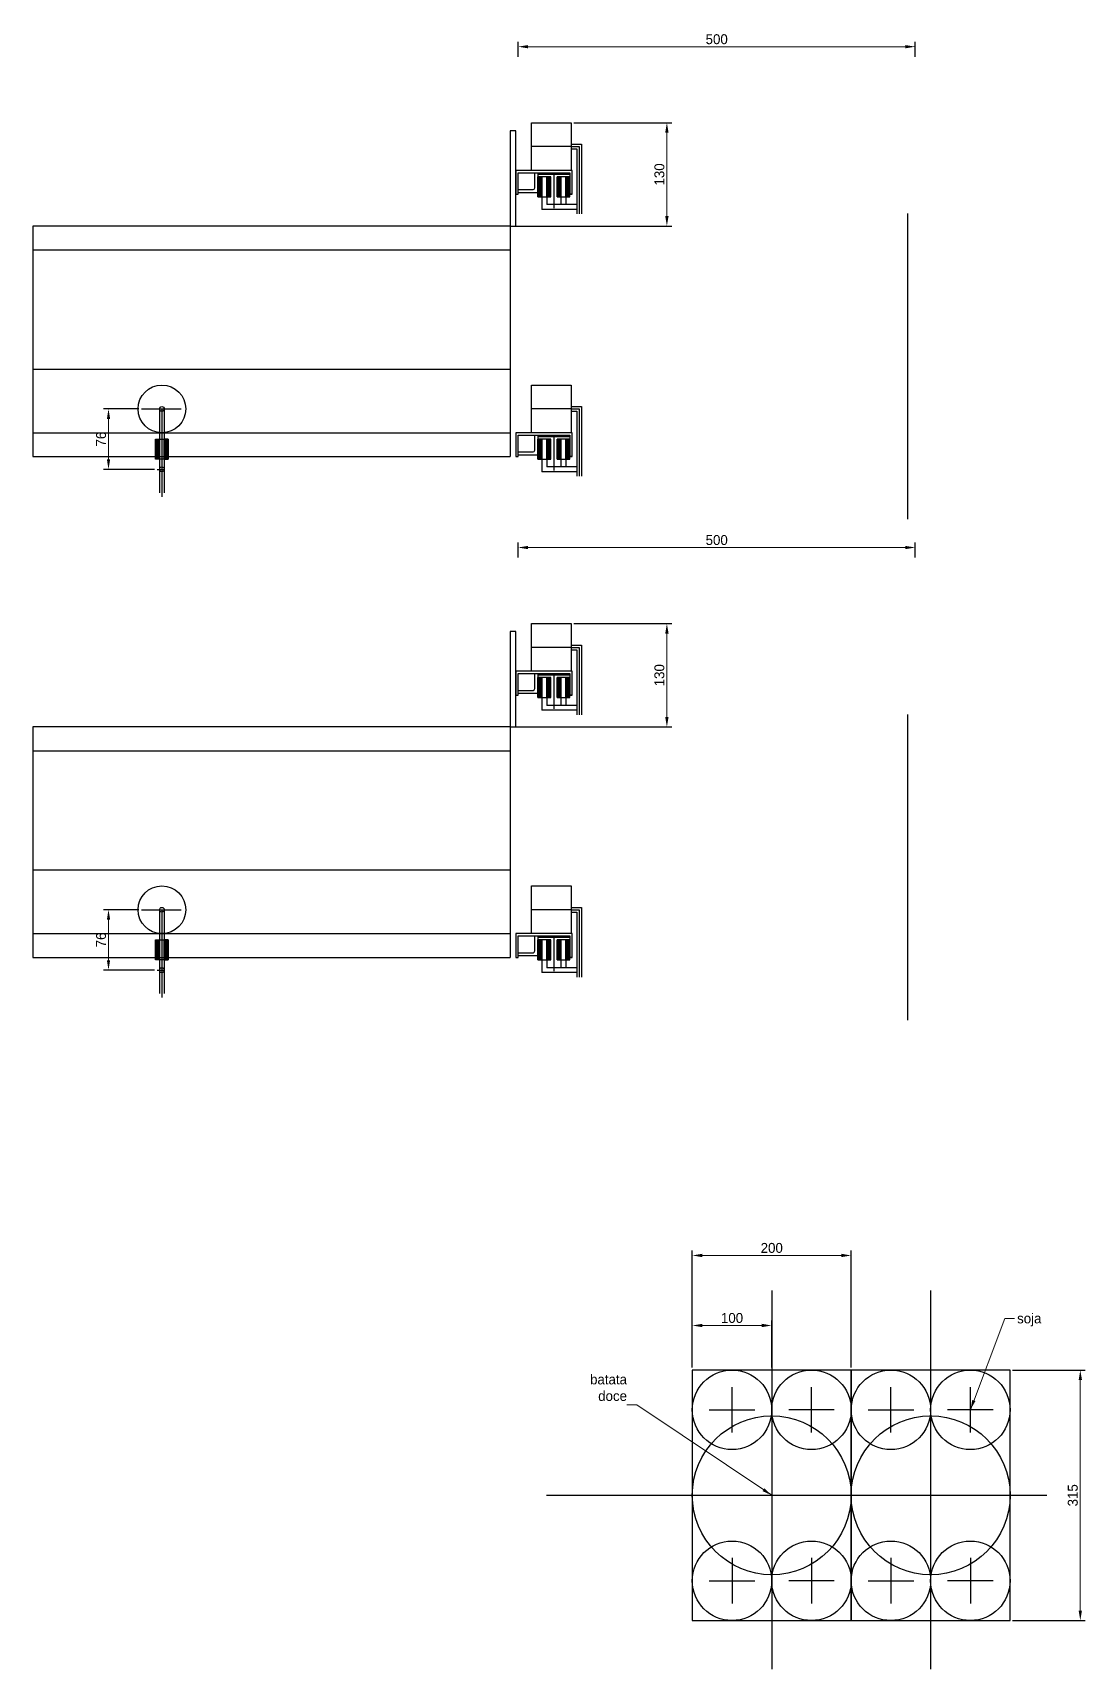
# Model space of a CAD drawing. Header units: millimetres. Extents: x -1048 to 11239, y -6749 to 873.
# Drawn here: x 1351 to 2676, y -1185 to 873 of the extents above; entities that cross this region are included whole.
import ezdxf

# ---------------------------------------------------------------- set-up
doc = ezdxf.new("R2010")
doc.units = ezdxf.units.MM
doc.header["$LTSCALE"] = 100
doc.linetypes.add('ACAD_ISO10W100', pattern=[18, 12, -3, 0, -3])
doc.layers.add('eixo', color=5, linetype='ACAD_ISO10W100', plot=False)
doc.dimstyles.new('ISO-25', dxfattribs={"dimscale": 5, "dimtxt": 2.5, "dimasz": 2.5, "dimexe": 1.25, "dimexo": 0.625, "dimtad": 1, "dimtxsty": 'Standard', "dimcen": 2.5, "dimclrd": 1, "dimclre": 1, "dimadec": 0, "dimazin": 0, "dimtfac": 1, "dimtmove": 0, "dimatfit": 3, "dimfxl": 1, "dimlwd": 15, "dimarcsym": 0})

# ---------------------------------------------------------------- blocks, each defined once
blk = doc.blocks.new('*D3')
at = {"color": 1, "lineweight": -2, "transparency": 16777216}
for p, q in [((1961.6, 213.1), (1961.6, 231.9)), ((2461.6, 213.1), (2461.6, 231.9))]:
    blk.add_line(p, q, dxfattribs=at)
at = {"color": 1, "lineweight": 15, "transparency": 16777216}
blk.add_line((1974.1, 225.7), (2449.1, 225.7), dxfattribs=at)
at = {"color": 1, "transparency": 16777216}
for points in [[(1974.1, 227.7), (1974.1, 223.6), (1961.6, 225.7)], [(2449.1, 227.7), (2449.1, 223.6), (2461.6, 225.7)]]:
    blk.add_solid(points, dxfattribs=at)
at = {"layer": 'Defpoints', "color": 0, "transparency": 16777216}
for p in [(1961.6, 210), (2461.6, 225.7), (2461.6, 210)]:
    blk.add_point(p, dxfattribs=at)
at = {"color": 0, "transparency": 16777216, "insert": (2211.6, 235), "char_height": 12.5, "attachment_point": 5}
blk.add_mtext('500', dxfattribs=at)
blk = doc.blocks.new('*D15')
at = {"color": 1, "lineweight": -2, "transparency": 16777216}
for p, q in [((2180.9, -806), (2180.9, -658.6)), ((2380.9, -806), (2380.9, -658.6))]:
    blk.add_line(p, q, dxfattribs=at)
at = {"color": 1, "lineweight": 15, "transparency": 16777216}
blk.add_line((2193.4, -664.9), (2368.4, -664.9), dxfattribs=at)
at = {"color": 1, "transparency": 16777216}
for points in [[(2193.4, -662.8), (2193.4, -667), (2180.9, -664.9)], [(2368.4, -662.8), (2368.4, -667), (2380.9, -664.9)]]:
    blk.add_solid(points, dxfattribs=at)
at = {"layer": 'Defpoints', "color": 0, "transparency": 16777216}
for p in [(2380.9, -664.9), (2180.9, -809.1), (2380.9, -809.1)]:
    blk.add_point(p, dxfattribs=at)
at = {"color": 0, "transparency": 16777216, "insert": (2280.9, -655.5), "char_height": 12.5, "attachment_point": 5}
blk.add_mtext('200', dxfattribs=at)
blk = doc.blocks.new('*D16')
at = {"color": 1, "lineweight": -2, "transparency": 16777216}
for p, q in [((2584, -809.1), (2675.6, -809.1)), ((2584, -1124.1), (2675.6, -1124.1))]:
    blk.add_line(p, q, dxfattribs=at)
at = {"color": 1, "lineweight": 15, "transparency": 16777216}
blk.add_line((2669.3, -1111.6), (2669.3, -821.6), dxfattribs=at)
at = {"color": 1, "transparency": 16777216}
for points in [[(2667.2, -821.6), (2671.4, -821.6), (2669.3, -809.1)], [(2667.2, -1111.6), (2671.4, -1111.6), (2669.3, -1124.1)]]:
    blk.add_solid(points, dxfattribs=at)
at = {"layer": 'Defpoints', "color": 0, "transparency": 16777216}
for p in [(2580.9, -809.1), (2669.3, -809.1), (2580.9, -1124.1)]:
    blk.add_point(p, dxfattribs=at)
at = {"color": 0, "transparency": 16777216, "insert": (2659.9, -966.6), "char_height": 12.5, "attachment_point": 5, "rotation": 90}
blk.add_mtext('315', dxfattribs=at)
blk = doc.blocks.new('*D17')
at = {"color": 1, "lineweight": -2, "transparency": 16777216}
for p, q in [((2180.9, -806), (2180.9, -746.7)), ((2280.9, -806), (2280.9, -746.7))]:
    blk.add_line(p, q, dxfattribs=at)
at = {"color": 1, "lineweight": 15, "transparency": 16777216}
blk.add_line((2193.4, -753), (2268.4, -753), dxfattribs=at)
at = {"color": 1, "transparency": 16777216}
for points in [[(2193.4, -750.9), (2193.4, -755.1), (2180.9, -753)], [(2268.4, -750.9), (2268.4, -755.1), (2280.9, -753)]]:
    blk.add_solid(points, dxfattribs=at)
at = {"layer": 'Defpoints', "color": 0, "transparency": 16777216}
for p in [(2280.9, -753), (2180.9, -809.1), (2280.9, -809.1)]:
    blk.add_point(p, dxfattribs=at)
at = {"color": 0, "transparency": 16777216, "insert": (2230.9, -743.6), "char_height": 12.5, "attachment_point": 5}
blk.add_mtext('100', dxfattribs=at)
blk = doc.blocks.new('*D18')
at = {"color": 1, "lineweight": -2, "transparency": 16777216}
for p, q in [((2031.7, 130), (2155.2, 130)), ((1954.7, 0), (2155.2, 0))]:
    blk.add_line(p, q, dxfattribs=at)
at = {"color": 1, "lineweight": 15, "transparency": 16777216}
blk.add_line((2148.9, 12.5), (2148.9, 117.5), dxfattribs=at)
at = {"color": 1, "transparency": 16777216}
for points in [[(2146.8, 117.5), (2151, 117.5), (2148.9, 130)], [(2146.8, 12.5), (2151, 12.5), (2148.9, 0)]]:
    blk.add_solid(points, dxfattribs=at)
at = {"layer": 'Defpoints', "color": 0, "transparency": 16777216}
for p in [(2028.6, 130), (2148.9, 130), (1951.6, 0)]:
    blk.add_point(p, dxfattribs=at)
at = {"color": 0, "transparency": 16777216, "insert": (2139.5, 65), "char_height": 12.5, "attachment_point": 5, "rotation": 90}
blk.add_mtext('130', dxfattribs=at)
blk = doc.blocks.new('*D24')
at = {"color": 1, "lineweight": -2, "transparency": 16777216}
for p, q in [((1484.3, -230), (1439.8, -230)), ((1504.1, -306), (1439.8, -306))]:
    blk.add_line(p, q, dxfattribs=at)
at = {"color": 1, "lineweight": 15, "transparency": 16777216}
blk.add_line((1446, -242.5), (1446, -293.5), dxfattribs=at)
at = {"color": 1, "transparency": 16777216}
for points in [[(1444, -242.5), (1448.1, -242.5), (1446, -230)], [(1444, -293.5), (1448.1, -293.5), (1446, -306)]]:
    blk.add_solid(points, dxfattribs=at)
at = {"layer": 'Defpoints', "color": 0, "transparency": 16777216}
for p in [(1487.4, -230), (1446, -306), (1507.2, -306)]:
    blk.add_point(p, dxfattribs=at)
at = {"color": 0, "transparency": 16777216, "insert": (1436.7, -268), "char_height": 12.5, "attachment_point": 5, "rotation": 90}
blk.add_mtext('76', dxfattribs=at)
blk = doc.blocks.new('*D27')
at = {"color": 1, "lineweight": -2, "transparency": 16777216}
for p, q in [((1961.6, 843.1), (1961.6, 861.9)), ((2461.6, 843.1), (2461.6, 861.9))]:
    blk.add_line(p, q, dxfattribs=at)
at = {"color": 1, "lineweight": 15, "transparency": 16777216}
blk.add_line((1974.1, 855.7), (2449.1, 855.7), dxfattribs=at)
at = {"color": 1, "transparency": 16777216}
for points in [[(1974.1, 857.7), (1974.1, 853.6), (1961.6, 855.7)], [(2449.1, 857.7), (2449.1, 853.6), (2461.6, 855.7)]]:
    blk.add_solid(points, dxfattribs=at)
at = {"layer": 'Defpoints', "color": 0, "transparency": 16777216}
for p in [(2461.6, 855.7), (1961.6, 840), (2461.6, 840)]:
    blk.add_point(p, dxfattribs=at)
at = {"color": 0, "transparency": 16777216, "insert": (2211.6, 865), "char_height": 12.5, "attachment_point": 5}
blk.add_mtext('500', dxfattribs=at)
blk = doc.blocks.new('*D31')
at = {"color": 1, "lineweight": -2, "transparency": 16777216}
for p, q in [((2031.7, 760), (2155.2, 760)), ((1954.7, 630), (2155.2, 630))]:
    blk.add_line(p, q, dxfattribs=at)
at = {"color": 1, "lineweight": 15, "transparency": 16777216}
blk.add_line((2148.9, 642.5), (2148.9, 747.5), dxfattribs=at)
at = {"color": 1, "transparency": 16777216}
for points in [[(2146.8, 747.5), (2151, 747.5), (2148.9, 760)], [(2146.8, 642.5), (2151, 642.5), (2148.9, 630)]]:
    blk.add_solid(points, dxfattribs=at)
at = {"layer": 'Defpoints', "color": 0, "transparency": 16777216}
for p in [(2028.6, 760), (2148.9, 760), (1951.6, 630)]:
    blk.add_point(p, dxfattribs=at)
at = {"color": 0, "transparency": 16777216, "insert": (2139.5, 695), "char_height": 12.5, "attachment_point": 5, "rotation": 90}
blk.add_mtext('130', dxfattribs=at)
blk = doc.blocks.new('*D37')
at = {"color": 1, "lineweight": -2, "transparency": 16777216}
for p, q in [((1484.3, 400), (1439.8, 400)), ((1504.1, 324), (1439.8, 324))]:
    blk.add_line(p, q, dxfattribs=at)
at = {"color": 1, "lineweight": 15, "transparency": 16777216}
blk.add_line((1446, 387.5), (1446, 336.5), dxfattribs=at)
at = {"color": 1, "transparency": 16777216}
for points in [[(1444, 387.5), (1448.1, 387.5), (1446, 400)], [(1444, 336.5), (1448.1, 336.5), (1446, 324)]]:
    blk.add_solid(points, dxfattribs=at)
at = {"layer": 'Defpoints', "color": 0, "transparency": 16777216}
for p in [(1487.4, 400), (1446, 324), (1507.2, 324)]:
    blk.add_point(p, dxfattribs=at)
at = {"color": 0, "transparency": 16777216, "insert": (1436.7, 362), "char_height": 12.5, "attachment_point": 5, "rotation": 90}
blk.add_mtext('76', dxfattribs=at)

msp = doc.modelspace()

# ---------------------------------------------------------------- hatches: boundary and pattern name
h = msp.add_hatch()
h.set_pattern_fill('U', color=256, angle=45, style=0, pattern_type=0)
h.set_pattern_definition([(135, (2616.1065, 960), (0.7071068, 0.7071068), [])])
h.paths.add_polyline_path([(1991.607, 692), (1986.607, 692), (1986.607, 667), (1991.607, 667)])
h = msp.add_hatch()
h.set_pattern_fill('U', color=256, angle=45, style=0, pattern_type=0)
h.set_pattern_definition([(135, (2627.1065, 960), (0.7071068, 0.7071068), [])])
h.paths.add_polyline_path([(2002.607, 692), (1997.607, 692), (1997.607, 667), (2002.607, 667)])
h = msp.add_hatch()
h.set_pattern_fill('U', color=256, angle=45, style=0, pattern_type=0)
h.set_pattern_definition([(135, (2640.1065, 960), (0.7071068, 0.7071068), [])])
h.paths.add_polyline_path([(2015.607, 692), (2010.607, 692), (2010.607, 667), (2015.607, 667)])
h = msp.add_hatch()
h.set_pattern_fill('U', color=256, angle=45, style=0, pattern_type=0)
h.set_pattern_definition([(135, (2651.1065, 960), (0.7071068, 0.7071068), [])])
h.paths.add_polyline_path([(2026.607, 692), (2021.607, 692), (2021.607, 667), (2026.607, 667)])
h = msp.add_hatch()
h.set_pattern_fill('U', color=256, angle=45, style=0, pattern_type=0)
h.set_pattern_definition([(45, (880.7661, 630), (-0.7071068, 0.7071068), [])])
h.paths.add_polyline_path([(1505.266, 362), (1510.266, 362), (1510.266, 337), (1505.266, 337)])
h = msp.add_hatch()
h.set_pattern_fill('U', color=256, angle=45, style=0, pattern_type=0)
h.set_pattern_definition([(45, (891.7661, 630), (-0.7071068, 0.7071068), [])])
h.paths.add_polyline_path([(1516.266, 362), (1521.266, 362), (1521.266, 337), (1516.266, 337)])
h = msp.add_hatch()
h.set_pattern_fill('U', color=256, angle=45, style=0, pattern_type=0)
h.set_pattern_definition([(135, (2616.1065, 630), (0.7071068, 0.7071068), [])])
h.paths.add_polyline_path([(1991.607, 362), (1986.607, 362), (1986.607, 337), (1991.607, 337)])
h = msp.add_hatch()
h.set_pattern_fill('U', color=256, angle=45, style=0, pattern_type=0)
h.set_pattern_definition([(135, (2627.1065, 630), (0.7071068, 0.7071068), [])])
h.paths.add_polyline_path([(2002.607, 362), (1997.607, 362), (1997.607, 337), (2002.607, 337)])
h = msp.add_hatch()
h.set_pattern_fill('U', color=256, angle=45, style=0, pattern_type=0)
h.set_pattern_definition([(135, (2640.1065, 630), (0.7071068, 0.7071068), [])])
h.paths.add_polyline_path([(2015.607, 362), (2010.607, 362), (2010.607, 337), (2015.607, 337)])
h = msp.add_hatch()
h.set_pattern_fill('U', color=256, angle=45, style=0, pattern_type=0)
h.set_pattern_definition([(135, (2651.1065, 630), (0.7071068, 0.7071068), [])])
h.paths.add_polyline_path([(2026.607, 362), (2021.607, 362), (2021.607, 337), (2026.607, 337)])
h = msp.add_hatch()
h.set_pattern_fill('U', color=256, angle=45, style=0, pattern_type=0)
h.set_pattern_definition([(135, (2616.1065, 330), (0.7071068, 0.7071068), [])])
h.paths.add_polyline_path([(1991.607, 62), (1986.607, 62), (1986.607, 37), (1991.607, 37)])
h = msp.add_hatch()
h.set_pattern_fill('U', color=256, angle=45, style=0, pattern_type=0)
h.set_pattern_definition([(135, (2627.1065, 330), (0.7071068, 0.7071068), [])])
h.paths.add_polyline_path([(2002.607, 62), (1997.607, 62), (1997.607, 37), (2002.607, 37)])
h = msp.add_hatch()
h.set_pattern_fill('U', color=256, angle=45, style=0, pattern_type=0)
h.set_pattern_definition([(135, (2640.1065, 330), (0.7071068, 0.7071068), [])])
h.paths.add_polyline_path([(2015.607, 62), (2010.607, 62), (2010.607, 37), (2015.607, 37)])
h = msp.add_hatch()
h.set_pattern_fill('U', color=256, angle=45, style=0, pattern_type=0)
h.set_pattern_definition([(135, (2651.1065, 330), (0.7071068, 0.7071068), [])])
h.paths.add_polyline_path([(2026.607, 62), (2021.607, 62), (2021.607, 37), (2026.607, 37)])
h = msp.add_hatch()
h.set_pattern_fill('U', color=256, angle=45, style=0, pattern_type=0)
h.set_pattern_definition([(45, (880.7661, 1e-13), (-0.7071068, 0.7071068), [])])
h.paths.add_polyline_path([(1505.266, -268), (1510.266, -268), (1510.266, -293), (1505.266, -293)])
h = msp.add_hatch()
h.set_pattern_fill('U', color=256, angle=45, style=0, pattern_type=0)
h.set_pattern_definition([(45, (891.7661, 1e-13), (-0.7071068, 0.7071068), [])])
h.paths.add_polyline_path([(1516.266, -268), (1521.266, -268), (1521.266, -293), (1516.266, -293)])
h = msp.add_hatch()
h.set_pattern_fill('U', color=256, angle=45, style=0, pattern_type=0)
h.set_pattern_definition([(135, (2616.1065, 2e-13), (0.7071068, 0.7071068), [])])
h.paths.add_polyline_path([(1991.607, -268), (1986.607, -268), (1986.607, -293), (1991.607, -293)])
h = msp.add_hatch()
h.set_pattern_fill('U', color=256, angle=45, style=0, pattern_type=0)
h.set_pattern_definition([(135, (2627.1065, 2e-13), (0.7071068, 0.7071068), [])])
h.paths.add_polyline_path([(2002.607, -268), (1997.607, -268), (1997.607, -293), (2002.607, -293)])
h = msp.add_hatch()
h.set_pattern_fill('U', color=256, angle=45, style=0, pattern_type=0)
h.set_pattern_definition([(135, (2640.1065, 0), (0.7071068, 0.7071068), [])])
h.paths.add_polyline_path([(2015.607, -268), (2010.607, -268), (2010.607, -293), (2015.607, -293)])
h = msp.add_hatch()
h.set_pattern_fill('U', color=256, angle=45, style=0, pattern_type=0)
h.set_pattern_definition([(135, (2651.1065, 0), (0.7071068, 0.7071068), [])])
h.paths.add_polyline_path([(2026.607, -268), (2021.607, -268), (2021.607, -293), (2026.607, -293)])

# ---------------------------------------------------------------- linework, layer by layer
for p, q in [((1991.607, 667), (1991.607, 692)), ((1997.607, 667), (1997.607, 692)), ((2015.607, 667), (2015.607, 692)), ((2021.607, 667), (2021.607, 692)), ((1991.607, 667), (1991.607, 651)), ((1997.607, 667), (1997.607, 657)), ((2015.607, 667), (2015.607, 657)), ((2021.607, 667), (2021.607, 657)), ((2028.607, 670), (2026.607, 670)), ((2035.607, 651), (1991.607, 651)), ((2035.607, 657), (1997.607, 657)), ((2451.607, 645.666), (2451.607, 261.149)), ((1951.607, 630), (1951.607, 340)), ((1350.616, 600), (1951.607, 600)), ((1350.616, 450), (1951.607, 450)), ((1510.266, 400), (1510.266, 294.568)), ((1516.266, 400), (1516.266, 294.568)), ((1350.616, 370), (1951.607, 370)), ((1510.266, 337), (1510.266, 362)), ((1516.266, 337), (1516.266, 362)), ((1991.607, 337), (1991.607, 362)), ((1997.607, 337), (1997.607, 362)), ((2015.607, 337), (2015.607, 362)), ((2021.607, 337), (2021.607, 362)), ((1510.266, 337), (1510.266, 327)), ((1516.266, 337), (1516.266, 321)), ((1991.607, 337), (1991.607, 321)), ((1997.607, 337), (1997.607, 327)), ((2015.607, 337), (2015.607, 327)), ((2021.607, 337), (2021.607, 327)), ((2028.607, 340), (2026.607, 340)), ((2035.607, 321), (1991.607, 321)), ((2035.607, 327), (1997.607, 327)), ((1991.607, 37), (1991.607, 62)), ((1997.607, 37), (1997.607, 62)), ((2015.607, 37), (2015.607, 62)), ((2021.607, 37), (2021.607, 62)), ((1991.607, 37), (1991.607, 21)), ((2035.607, 21), (1991.607, 21)), ((1997.607, 37), (1997.607, 27)), ((2035.607, 27), (1997.607, 27)), ((2015.607, 37), (2015.607, 27)), ((2021.607, 37), (2021.607, 27)), ((2028.607, 40), (2026.607, 40)), ((1951.607, 0), (1951.607, -290)), ((2451.607, 15.666), (2451.607, -368.851)), ((1350.616, -30), (1951.607, -30)), ((1350.616, -180), (1951.607, -180)), ((1510.266, -230), (1510.266, -335.432)), ((1516.266, -230), (1516.266, -335.432)), ((1350.616, -260), (1951.607, -260)), ((1510.266, -293), (1510.266, -268)), ((1516.266, -293), (1516.266, -268)), ((1991.607, -293), (1991.607, -268)), ((1997.607, -293), (1997.607, -268)), ((2015.607, -293), (2015.607, -268)), ((2021.607, -293), (2021.607, -268)), ((1510.266, -293), (1510.266, -303)), ((1516.266, -293), (1516.266, -309)), ((1991.607, -293), (1991.607, -309)), ((1997.607, -293), (1997.607, -303)), ((2035.607, -303), (1997.607, -303)), ((2015.607, -293), (2015.607, -303)), ((2021.607, -293), (2021.607, -303)), ((2028.607, -290), (2026.607, -290)), ((2035.607, -309), (1991.607, -309))]:
    msp.add_line(p, q)
for points in [[(1951.607, 630), (1958.607, 630), (1958.607, 750), (1951.607, 750)], [(2028.607, 700), (1978.607, 700), (1978.607, 760), (2028.607, 760)], [(1961.607, 670), (1961.607, 697), (2026.607, 697), (2026.607, 670), (2029.607, 670), (2029.607, 700), (1958.607, 700), (1958.607, 670)], [(1986.607, 692), (1991.607, 692), (1991.607, 667), (1986.607, 667)], [(2002.607, 692), (1986.607, 692), (1986.607, 667), (2002.607, 667)], [(2002.607, 692), (1997.607, 692), (1997.607, 667), (2002.607, 667)], [(2026.607, 692), (2010.607, 692), (2010.607, 667), (2026.607, 667)], [(2010.607, 692), (2015.607, 692), (2015.607, 667), (2010.607, 667)], [(2026.607, 692), (2021.607, 692), (2021.607, 667), (2026.607, 667)], [(2028.607, 370), (1978.607, 370), (1978.607, 430), (2028.607, 430)], [(1505.266, 362), (1521.266, 362), (1521.266, 337), (1505.266, 337)], [(1505.266, 362), (1510.266, 362), (1510.266, 337), (1505.266, 337)], [(1521.266, 362), (1516.266, 362), (1516.266, 337), (1521.266, 337)], [(1961.607, 340), (1961.607, 367), (2026.607, 367), (2026.607, 340), (2029.607, 340), (2029.607, 370), (1958.607, 370), (1958.607, 340)], [(2002.607, 362), (1986.607, 362), (1986.607, 337), (2002.607, 337)], [(1986.607, 362), (1991.607, 362), (1991.607, 337), (1986.607, 337)], [(2002.607, 362), (1997.607, 362), (1997.607, 337), (2002.607, 337)], [(2010.607, 362), (2015.607, 362), (2015.607, 337), (2010.607, 337)], [(2026.607, 362), (2010.607, 362), (2010.607, 337), (2026.607, 337)], [(2026.607, 362), (2021.607, 362), (2021.607, 337), (2026.607, 337)], [(2028.607, 70), (1978.607, 70), (1978.607, 130), (2028.607, 130)], [(1951.607, 0), (1958.607, 0), (1958.607, 120), (1951.607, 120)], [(1961.607, 40), (1961.607, 67), (2026.607, 67), (2026.607, 40), (2029.607, 40), (2029.607, 70), (1958.607, 70), (1958.607, 40)], [(1986.607, 62), (1991.607, 62), (1991.607, 37), (1986.607, 37)], [(2002.607, 62), (1986.607, 62), (1986.607, 37), (2002.607, 37)], [(2002.607, 62), (1997.607, 62), (1997.607, 37), (2002.607, 37)], [(2026.607, 62), (2010.607, 62), (2010.607, 37), (2026.607, 37)], [(2010.607, 62), (2015.607, 62), (2015.607, 37), (2010.607, 37)], [(2026.607, 62), (2021.607, 62), (2021.607, 37), (2026.607, 37)], [(2028.607, -260), (1978.607, -260), (1978.607, -200), (2028.607, -200)], [(1961.607, -290), (1961.607, -263), (2026.607, -263), (2026.607, -290), (2029.607, -290), (2029.607, -260), (1958.607, -260), (1958.607, -290)], [(1505.266, -268), (1521.266, -268), (1521.266, -293), (1505.266, -293)], [(1505.266, -268), (1510.266, -268), (1510.266, -293), (1505.266, -293)], [(1521.266, -268), (1516.266, -268), (1516.266, -293), (1521.266, -293)], [(2002.607, -268), (1986.607, -268), (1986.607, -293), (2002.607, -293)], [(1986.607, -268), (1991.607, -268), (1991.607, -293), (1986.607, -293)], [(2002.607, -268), (1997.607, -268), (1997.607, -293), (2002.607, -293)], [(2010.607, -268), (2015.607, -268), (2015.607, -293), (2010.607, -293)], [(2026.607, -268), (2010.607, -268), (2010.607, -293), (2026.607, -293)], [(2026.607, -268), (2021.607, -268), (2021.607, -293), (2026.607, -293)], [(2380.914, -1124.107), (2380.914, -809.107), (2180.914, -809.107), (2180.914, -1124.107)], [(2580.914, -1124.107), (2580.914, -809.107), (2380.914, -809.107), (2380.914, -1124.107)]]:
    msp.add_lwpolyline(points, close=True)
for points in [[(2028.607, 733), (2041.607, 733), (2041.607, 645.268)], [(2028.607, 727), (2035.607, 727), (2035.607, 645.268)], [(1951.607, 630), (1350.616, 630), (1350.616, 340), (1951.607, 340)], [(2028.607, 403), (2041.607, 403), (2041.607, 315.268)], [(2028.607, 397), (2035.607, 397), (2035.607, 315.268)], [(2028.607, 103), (2041.607, 103), (2041.607, 15.268)], [(2028.607, 97), (2035.607, 97), (2035.607, 15.268)], [(1951.607, 0), (1350.616, 0), (1350.616, -290), (1951.607, -290)], [(2028.607, -227), (2041.607, -227), (2041.607, -314.732)], [(2028.607, -233), (2035.607, -233), (2035.607, -314.732)]]:
    msp.add_lwpolyline(points)
for points in [[(1961.607, 676), (1980.457, 676, 0.41421356), (1982.607, 678.15), (1982.607, 697), (1986.607, 697), (1986.607, 672), (1961.607, 672)], [(1961.607, 346), (1980.457, 346, 0.41421356), (1982.607, 348.15), (1982.607, 367), (1986.607, 367), (1986.607, 342), (1961.607, 342)], [(1961.607, 46), (1980.457, 46, 0.41421356), (1982.607, 48.15), (1982.607, 67), (1986.607, 67), (1986.607, 42), (1961.607, 42)], [(1961.607, -284), (1980.457, -284, 0.41421356), (1982.607, -281.85), (1982.607, -263), (1986.607, -263), (1986.607, -288), (1961.607, -288)]]:
    msp.add_lwpolyline(points, format="xyb", close=True)
for centre, radius in [((1513.266, 400), 30), ((1513.266, 400), 3), ((1513.266, 324), 3), ((1513.266, -230), 30), ((1513.266, -230), 3), ((1513.266, -306), 3), ((2230.914, -859.107), 50), ((2330.914, -859.107), 50), ((2430.914, -859.107), 50), ((2530.914, -859.107), 50), ((2280.914, -966.607), 100), ((2480.914, -966.607), 100), ((2230.914, -1074.107), 50), ((2330.914, -1074.107), 50), ((2430.914, -1074.107), 50), ((2530.914, -1074.107), 50)]:
    msp.add_circle(centre, radius)
at = {"layer": 'eixo'}
for p, q in [((2028.607, 730), (1978.607, 730)), ((1986.607, 695.473), (2026.607, 695.473)), ((2006.607, 695.473), (2006.607, 652.733, 8000)), ((1487.415, 400), (1537.415, 400)), ((1513.266, 400), (1513.266, 289.401)), ((2028.607, 400), (1978.607, 400)), ((1986.607, 365.473), (2026.607, 365.473)), ((2006.607, 365.473), (2006.607, 322.733, 8000)), ((1507.2, 324), (1516.266, 324)), ((2028.607, 100), (1978.607, 100)), ((1986.607, 65.473), (2026.607, 65.473)), ((2006.607, 65.473), (2006.607, 22.733, 8000)), ((1487.415, -230), (1537.415, -230)), ((1513.266, -230), (1513.266, -340.599)), ((2028.607, -230), (1978.607, -230)), ((1986.607, -264.527), (2026.607, -264.527)), ((2006.607, -264.527), (2006.607, -307.267, 8000)), ((1507.2, -306), (1516.266, -306)), ((2280.914, -709.107), (2280.914, -1185.454)), ((2480.914, -709.107), (2480.914, -1185.454)), ((2230.914, -887.76), (2230.914, -830.454)), ((2330.914, -887.76), (2330.914, -830.454)), ((2430.914, -887.76), (2430.914, -830.454)), ((2530.914, -887.76), (2530.914, -830.454)), ((2202.26, -859.107), (2259.567, -859.107)), ((2359.567, -859.107), (2302.26, -859.107)), ((2402.26, -859.107), (2459.567, -859.107)), ((2559.567, -859.107), (2502.26, -859.107)), ((1997.536, -966.607), (2497.536, -966.607)), ((2197.536, -966.607), (2627.006, -966.607)), ((2230.914, -1045.454), (2230.914, -1102.76)), ((2330.914, -1045.454), (2330.914, -1102.76)), ((2430.914, -1045.454), (2430.914, -1102.76)), ((2530.914, -1045.454), (2530.914, -1102.76)), ((2202.26, -1074.107), (2259.567, -1074.107)), ((2359.567, -1074.107), (2302.26, -1074.107)), ((2402.26, -1074.107), (2459.567, -1074.107)), ((2559.567, -1074.107), (2502.26, -1074.107))]:
    msp.add_line(p, q, dxfattribs=at)
for points in [[(2028.607, 730), (2038.607, 730), (2038.607, 645.268)], [(2028.607, 400), (2038.607, 400), (2038.607, 315.268)], [(2028.607, 100), (2038.607, 100), (2038.607, 15.268)], [(2028.607, -230), (2038.607, -230), (2038.607, -314.732)]]:
    msp.add_lwpolyline(points, dxfattribs=at)

# ---------------------------------------------------------------- texts
at = {"char_height": 12.5}
for s, insert, width, attachment_point in [('soja', (2589.712, -737.836), 32.08836, 1), ('batata doce', (2098.673, -814.559), 81.35273, 3)]:
    msp.add_mtext(s, dxfattribs=dict(at, insert=insert, width=width, attachment_point=attachment_point))

# ---------------------------------------------------------------- dimensions: what is measured, and where the dimension line sits
for base, p1, p2, picture, middle in [((2461.607, 855.666), (1961.607, 840), (2461.607, 840), '*D27', (2211.607, 865.041)), ((2461.607, 225.666), (1961.607, 210), (2461.607, 210), '*D3', (2211.607, 235.041)), ((2280.914, -752.986), (2180.914, -809.107), (2280.914, -809.107), '*D17', (2230.914, -743.611))]:
    dim = msp.add_linear_dim(base=base, p1=p1, p2=p2, dimstyle='ISO-25')
    dim.commit()
    dim.dimension.update_dxf_attribs({"geometry": picture, "text_midpoint": middle})
for base, p1, p2, angle, picture, middle in [((2148.914, 760), (1951.607, 630), (2028.607, 760), 90, '*D31', (2139.539, 695)), ((1446.049, 324), (1487.415, 400), (1507.2, 324), 90, '*D37', (1436.674, 362)), ((2148.914, 130), (1951.607, 0), (2028.607, 130), 90, '*D18', (2139.539, 65)), ((1446.049, -306), (1487.415, -230), (1507.2, -306), 90, '*D24', (1436.674, -268)), ((2380.914, -664.872), (2180.914, -809.107), (2380.914, -809.107), 180, '*D15', (2280.914, -655.497)), ((2669.315, -809.107), (2580.914, -1124.107), (2580.914, -809.107), 90, '*D16', (2659.94, -966.607))]:
    dim = msp.add_linear_dim(base=base, p1=p1, p2=p2, angle=angle, dimstyle='ISO-25')
    dim.commit()
    dim.dimension.update_dxf_attribs({"geometry": picture, "text_midpoint": middle})

# ---------------------------------------------------------------- leaders
at = {"annotation_type": 0, "has_hookline": 1}
for points, hookline_direction, text_width in [([(2530.914, -859.107), (2574.087, -744.086), (2586.587, -744.086)], 0, 43.75), ([(2280.914, -966.607), (2111.173, -852.968), (2098.673, -852.968)], 1, 70.833)]:
    msp.add_leader(points, dimstyle='ISO-25', override={"dimgap": 0.625, "dimtad": 0}, dxfattribs=dict(at, hookline_direction=hookline_direction, text_width=text_width))

doc.saveas('drawing.dxf')
